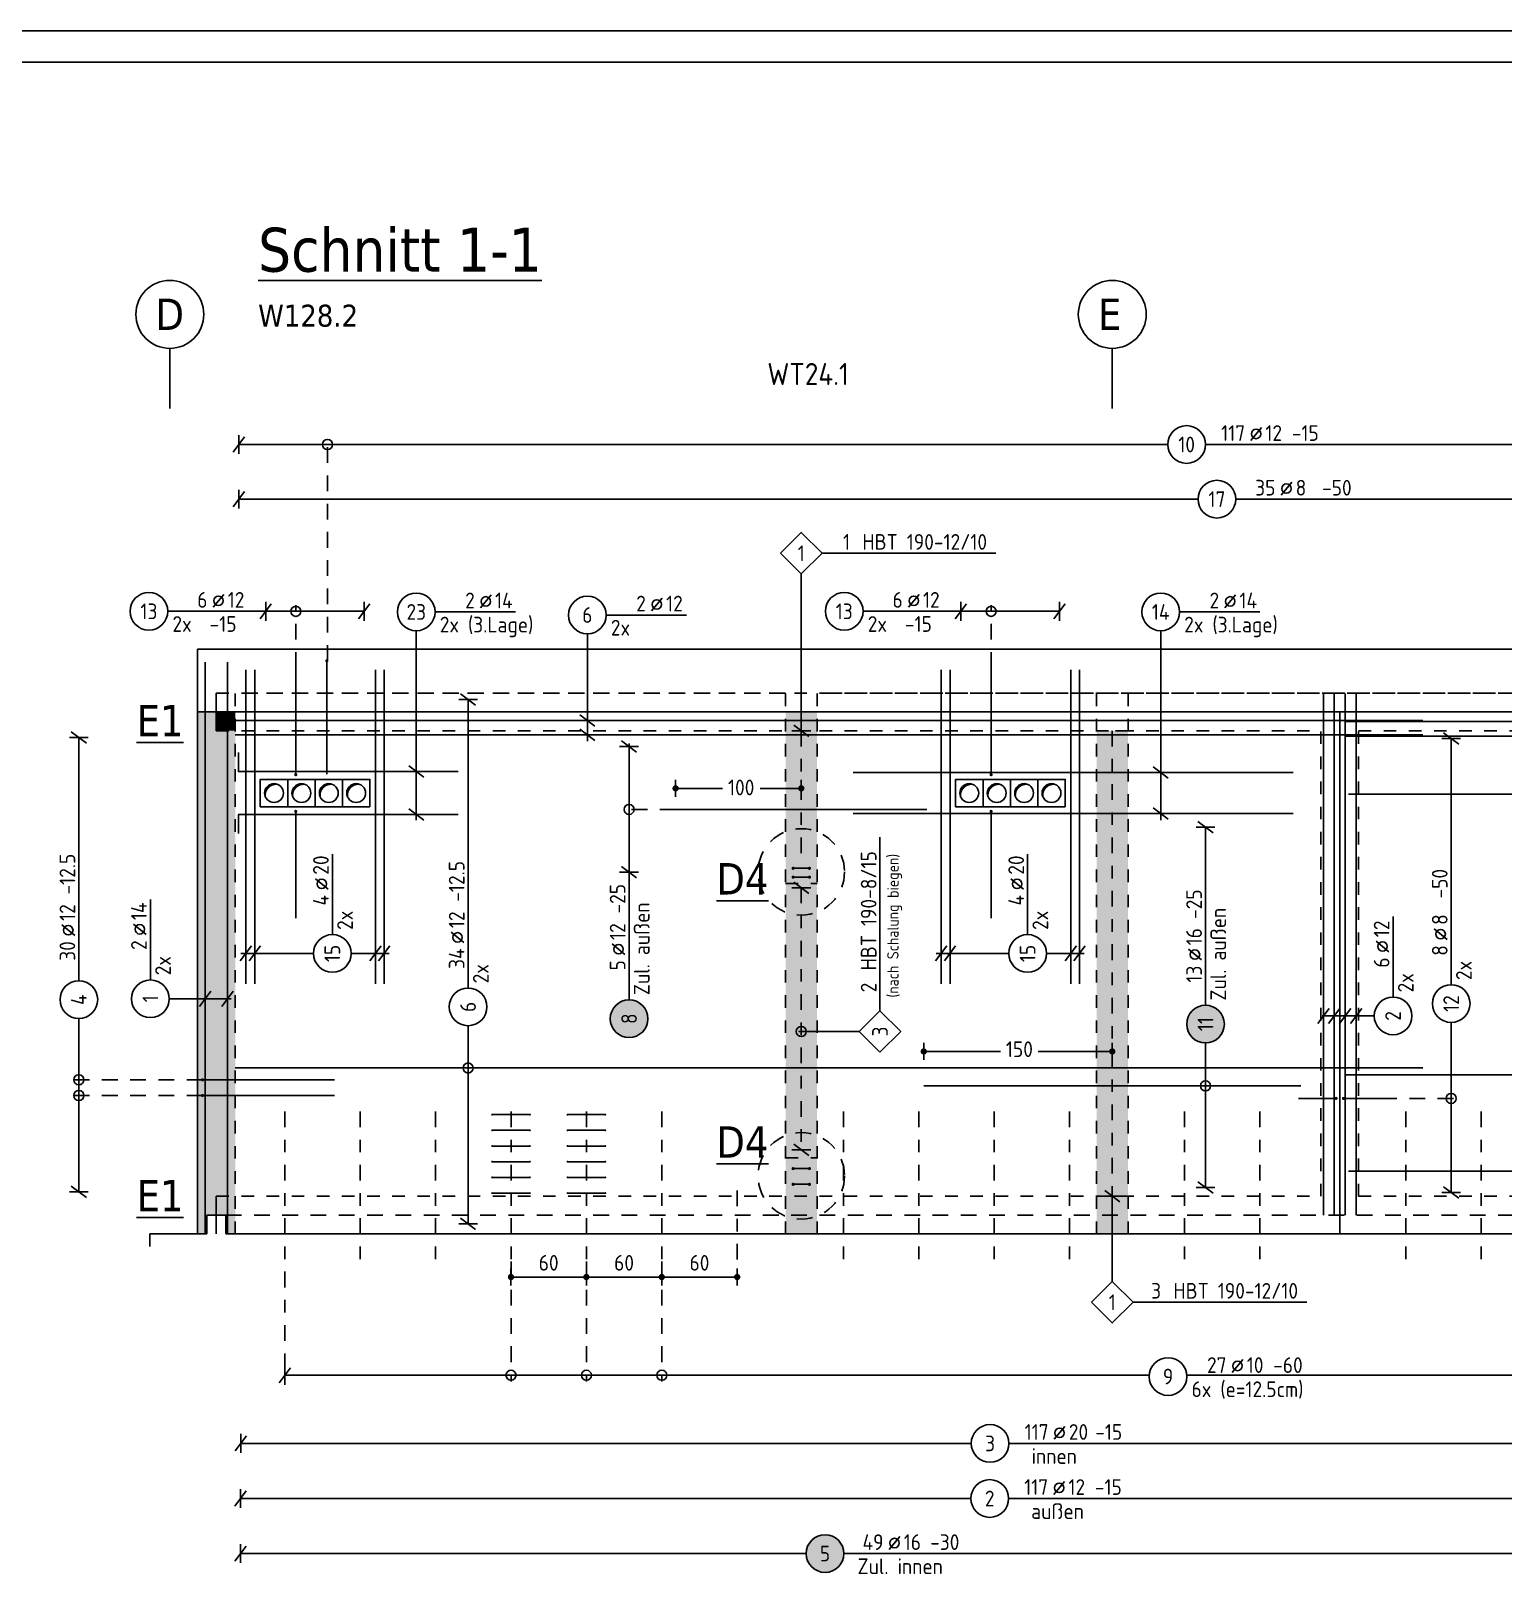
# Model space of a CAD drawing. Extents: x 112 to 428, y 0 to 92.
# Drawn here: x 123.06 to 134.78, y 17.42 to 29.7 of the extents above; entities that cross this region are included whole.
import ezdxf
from ezdxf.enums import TextEntityAlignment as Align

# ---------------------------------------------------------------- set-up
doc = ezdxf.new("R2010")
doc.units = 0
doc.header["$LTSCALE"] = 0.5
for name, pattern in [('AUSGEZOGEN', [1000.01, 1000, 0.01]), ('DASHDOT2', [0.5, 0.25, -0.125, 0, -0.125]), ('DOT', [0.175, 0.05, -0.125]), ('HIDDEN', [0.375, 0.25, -0.125]), ('HIDDEN4', [0.12, 0.02, -0.1]), ('PUNKT', [0.175, 0.05, -0.125]), ('STRICHPUNKT2', [0.55, 0.25, -0.125, 0.05, -0.125]), ('VERDECKT', [0.375, 0.25, -0.125])]:
    doc.linetypes.add(name, pattern=pattern)
for name, color, linetype in [('ACHSEN', 150, 'Continuous'), ('AFB', 7, 'Continuous'), ('AFU', 7, 'Continuous'), ('BETON', 7, 'Continuous'), ('DETAIL', 7, 'Continuous'), ('DRUEBER', 7, 'Continuous'), ('Fugenband', 7, 'Continuous'), ('grau_hell', 7, 'Continuous'), ('grau_mittel', 7, 'Continuous'), ('HBT', 7, 'Continuous'), ('MASSE', 7, 'Continuous'), ('RAHMEN', 7, 'Continuous'), ('RND', 7, 'Continuous'), ('SCHATTEN', 15, 'Continuous'), ('SFP_Achsen', 7, 'Continuous'), ('TEXT', 7, 'Continuous')]:
    doc.layers.add(name, color=color, linetype=linetype)
doc.layers.add('NOPLOT', color=7, linetype='Continuous', plot=False)
doc.styles.add('helv', font='tahoma.ttf')
doc.styles.add('txt', font='isocp.shx')
doc.linetypes.add('AFU_50L', pattern='A,0.75,["/",Standard,S=0.2,R=0,X=-0.01,Y=-0.1],0.07,["/",Standard,S=0.2,R=0,X=-0.01,Y=-0.1],0.75', length=1.57)
doc.linetypes.add('AFU_50M', pattern='A,0.45,["/",Standard,S=0.2,R=0,X=-0.01,Y=-0.1],0.07,["/",Standard,S=0.2,R=0,X=-0.01,Y=-0.1],0.45', length=0.97)
doc.dimstyles.new('DOT_I', dxfattribs={"dimscale": 0.5, "dimtxt": 0.25, "dimasz": 0.25, "dimexe": 0.1, "dimexo": 0.3, "dimgap": 0.1, "dimtad": 1, "dimdec": 3, "dimzin": 3, "dimtxsty": 'txt', "dimblk": 'DOT', "dimblk1": 'DOT', "dimblk2": 'DOT', "dimsah": 1, "dimcen": 0.1, "dimse1": 1, "dimse2": 1, "dimazin": 0, "dimtfac": 1, "dimtdec": 4, "dimtix": 1, "dimtmove": 2, "dimatfit": 3, "dimfxl": 0, "dimtvp": 1, "dimtolj": 1, "dimtzin": 0, "dimarcsym": 0})

# ---------------------------------------------------------------- blocks, each defined once
blk = doc.blocks.new('lei_gre')
at = {"layer": 'RND', "color": 7, "linetype": 'Continuous'}
for p, q in [((-0.09, -0.12), (0.09, 0.12)), ((0, 0.15), (0, -0.15))]:
    blk.add_line(p, q, dxfattribs=at)
blk = doc.blocks.new('RND_LEI')
at = {"layer": 'RND', "color": 7, "linetype": 'Continuous'}
blk.add_line((1.022, 0.066), (1.19, 0.27), dxfattribs=at)
for centre, radius in [((0, 0), 0.3), ((1.106, 0.168), 0.075)]:
    blk.add_circle(centre, radius, dxfattribs=at)
at = {"layer": 'RND', "color": 7, "linetype": 'Continuous', "style": 'txt'}
blk.add_attdef('ANZ', text='', height=0.25, dxfattribs=at).set_placement((0.931, 0.057), align=Align.RIGHT)
for tag, p in [('DUM', (1.253, 0.057)), ('ABSTD', (1.674, 0.057)), ('POSTXT', (0.374, -0.327))]:
    blk.add_attdef(tag, p, '', height=0.25, dxfattribs=at)
blk.add_attdef('POSL', text='', height=0.25, dxfattribs=at).set_placement((0, 0), align=Align.MIDDLE)
blk = doc.blocks.new('HBT_LEI')
at = {"layer": 'HBT', "color": 7, "linetype": 'Continuous'}
blk.add_lwpolyline([(-0.33, 0), (0, 0.33), (0.33, 0), (0, -0.33)], close=True, dxfattribs=at)
at = {"layer": 'HBT', "color": 7, "linetype": 'Continuous', "style": 'txt'}
blk.add_attdef('STKH', text='', height=0.25, dxfattribs=at).set_placement((0.776, 0.055), align=Align.RIGHT)
at = {"layer": 'HBT', "style": 'txt'}
for tag, p in [('ARTH', (0.973, 0.055)), ('TEXTH', (0.415, -0.309))]:
    blk.add_attdef(tag, p, '', height=0.25, dxfattribs=at)
at = {"layer": 'HBT', "color": 7, "linetype": 'Continuous', "style": 'txt'}
blk.add_attdef('POSH', text='', height=0.25, dxfattribs=at).set_placement((0, -0.126), align=Align.CENTER)
blk = doc.blocks.new('DOT')
at = {"layer": 'MASSE', "color": 7, "linetype": 'Continuous'}
for p, q in [((0, 0), (-1, 0)), ((0, 0.54), (0, -0.54))]:
    blk.add_line(p, q, dxfattribs=at)
at = {"layer": 'MASSE', "color": 7, "linetype": 'Continuous', "const_width": 0.2}
blk.add_lwpolyline([(-0.1, 0, 1), (0.1, 0, 1)], format="xyb", close=True, dxfattribs=at)
blk = doc.blocks.new('*D32')
at = {"layer": 'DEFPOINTS', "color": 0, "linetype": 'AUSGEZOGEN', "transparency": 16777216}
for p in [(127.482, 19.783), (127.482, 19.783), (128.082, 19.783)]:
    blk.add_point(p, dxfattribs=at)
at = {"layer": 'MASSE', "color": 0, "linetype": 'AUSGEZOGEN', "lineweight": -2, "transparency": 16777216}
blk.add_line((127.957, 19.783), (127.607, 19.783), dxfattribs=at)
at = {"layer": 'MASSE', "color": 0, "linetype": 'AUSGEZOGEN', "lineweight": -2, "transparency": 16777216, "xscale": 0.125, "yscale": 0.125, "zscale": 0.125, "rotation": 180}
blk.add_blockref('DOT', (127.482, 19.783), dxfattribs=at)
at = {"layer": 'MASSE', "color": 0, "linetype": 'AUSGEZOGEN', "lineweight": -2, "transparency": 16777216, "xscale": 0.125, "yscale": 0.125, "zscale": 0.125}
blk.add_blockref('DOT', (128.082, 19.783), dxfattribs=at)
at = {"layer": 'MASSE', "color": 0, "linetype": 'AUSGEZOGEN', "transparency": 16777216, "insert": (127.782, 19.896), "char_height": 0.125, "attachment_point": 5, "style": 'txt'}
blk.add_mtext('\\A1;60', dxfattribs=at)
blk = doc.blocks.new('*D33')
at = {"layer": 'DEFPOINTS', "color": 0, "linetype": 'AUSGEZOGEN', "transparency": 16777216}
for p in [(128.082, 19.783), (128.682, 19.783), (128.682, 19.783)]:
    blk.add_point(p, dxfattribs=at)
at = {"layer": 'MASSE', "color": 0, "linetype": 'AUSGEZOGEN', "lineweight": -2, "transparency": 16777216}
blk.add_line((128.207, 19.783), (128.557, 19.783), dxfattribs=at)
at = {"layer": 'MASSE', "color": 0, "linetype": 'AUSGEZOGEN', "lineweight": -2, "transparency": 16777216, "xscale": 0.125, "yscale": 0.125, "zscale": 0.125, "rotation": 180}
blk.add_blockref('DOT', (128.082, 19.783), dxfattribs=at)
at = {"layer": 'MASSE', "color": 0, "linetype": 'AUSGEZOGEN', "lineweight": -2, "transparency": 16777216, "xscale": 0.125, "yscale": 0.125, "zscale": 0.125}
blk.add_blockref('DOT', (128.682, 19.783), dxfattribs=at)
at = {"layer": 'MASSE', "color": 0, "linetype": 'AUSGEZOGEN', "transparency": 16777216, "insert": (128.382, 19.896), "char_height": 0.125, "attachment_point": 5, "style": 'txt'}
blk.add_mtext('\\A1;60', dxfattribs=at)
blk = doc.blocks.new('*D35')
at = {"layer": 'DEFPOINTS', "color": 0, "linetype": 'AUSGEZOGEN', "transparency": 16777216}
for p in [(126.882, 19.783), (127.482, 19.783), (127.482, 19.783)]:
    blk.add_point(p, dxfattribs=at)
at = {"layer": 'MASSE', "color": 0, "linetype": 'AUSGEZOGEN', "lineweight": -2, "transparency": 16777216}
blk.add_line((127.007, 19.783), (127.357, 19.783), dxfattribs=at)
at = {"layer": 'MASSE', "color": 0, "linetype": 'AUSGEZOGEN', "lineweight": -2, "transparency": 16777216, "xscale": 0.125, "yscale": 0.125, "zscale": 0.125, "rotation": 180}
blk.add_blockref('DOT', (126.882, 19.783), dxfattribs=at)
at = {"layer": 'MASSE', "color": 0, "linetype": 'AUSGEZOGEN', "lineweight": -2, "transparency": 16777216, "xscale": 0.125, "yscale": 0.125, "zscale": 0.125}
blk.add_blockref('DOT', (127.482, 19.783), dxfattribs=at)
at = {"layer": 'MASSE', "color": 0, "linetype": 'AUSGEZOGEN', "transparency": 16777216, "insert": (127.182, 19.896), "char_height": 0.125, "attachment_point": 5, "style": 'txt'}
blk.add_mtext('\\A1;60', dxfattribs=at)
blk = doc.blocks.new('*D37')
at = {"layer": 'DEFPOINTS', "color": 0, "linetype": 'AUSGEZOGEN', "transparency": 16777216}
for p in [(128.192, 23.672), (128.192, 23.672), (129.192, 23.672)]:
    blk.add_point(p, dxfattribs=at)
at = {"layer": 'MASSE', "color": 0, "linetype": 'AUSGEZOGEN', "lineweight": -2, "transparency": 16777216}
for p, q in [((128.317, 23.672), (128.564, 23.672)), ((129.067, 23.672), (128.864, 23.672))]:
    blk.add_line(p, q, dxfattribs=at)
at = {"layer": 'MASSE', "color": 0, "linetype": 'AUSGEZOGEN', "lineweight": -2, "transparency": 16777216, "xscale": 0.125, "yscale": 0.125, "zscale": 0.125, "rotation": 180}
blk.add_blockref('DOT', (128.192, 23.672), dxfattribs=at)
at = {"layer": 'MASSE', "color": 0, "linetype": 'AUSGEZOGEN', "lineweight": -2, "transparency": 16777216, "xscale": 0.125, "yscale": 0.125, "zscale": 0.125}
blk.add_blockref('DOT', (129.192, 23.672), dxfattribs=at)
at = {"layer": 'MASSE', "color": 0, "linetype": 'AUSGEZOGEN', "transparency": 16777216, "insert": (128.714, 23.679), "char_height": 0.125, "attachment_point": 5, "style": 'txt'}
blk.add_mtext('\\A1;100', dxfattribs=at)
blk = doc.blocks.new('*D38')
at = {"layer": 'DEFPOINTS', "color": 0, "linetype": 'AUSGEZOGEN', "transparency": 16777216}
for p in [(130.167, 21.578), (130.167, 21.578), (131.667, 21.578)]:
    blk.add_point(p, dxfattribs=at)
at = {"layer": 'MASSE', "color": 0, "linetype": 'AUSGEZOGEN', "lineweight": -2, "transparency": 16777216}
for p, q in [((130.292, 21.578), (130.778, 21.578)), ((131.542, 21.578), (131.078, 21.578))]:
    blk.add_line(p, q, dxfattribs=at)
at = {"layer": 'MASSE', "color": 0, "linetype": 'AUSGEZOGEN', "lineweight": -2, "transparency": 16777216, "xscale": 0.125, "yscale": 0.125, "zscale": 0.125, "rotation": 180}
blk.add_blockref('DOT', (130.167, 21.578), dxfattribs=at)
at = {"layer": 'MASSE', "color": 0, "linetype": 'AUSGEZOGEN', "lineweight": -2, "transparency": 16777216, "xscale": 0.125, "yscale": 0.125, "zscale": 0.125}
blk.add_blockref('DOT', (131.667, 21.578), dxfattribs=at)
at = {"layer": 'MASSE', "color": 0, "linetype": 'AUSGEZOGEN', "transparency": 16777216, "insert": (130.928, 21.596), "char_height": 0.125, "attachment_point": 5, "style": 'txt'}
blk.add_mtext('\\A1;150', dxfattribs=at)
blk = doc.blocks.new('A1-35-0')
at = {"layer": 'RAHMEN'}
blk.add_line((118.9, 59.4), (0, 59.4), dxfattribs=at)
at = {"layer": 'RAHMEN', "color": 5}
blk.add_line((118.4, 58.9), (2, 58.9), dxfattribs=at)

msp = doc.modelspace()

# ---------------------------------------------------------------- hatches: boundary and pattern name
at = {"layer": 'grau_hell'}
for points in [[(127.9718, 21.8389, 1), (127.6718, 21.8389, 1)], [(132.5591, 21.7958, 1), (132.2591, 21.7958, 1)], [(129.231, 17.5823, 1), (129.531, 17.5823, 1)]]:
    msp.add_hatch(color=9, dxfattribs=at).paths.add_polyline_path(points)
at = {"layer": 'grau_mittel'}
h = msp.add_hatch(color=61, dxfattribs=at)
h.paths.add_polyline_path([(124.3873, 20.1256), (124.4623, 20.1256), (124.4623, 20.2756), (124.5373, 20.2756), (124.5373, 20.4256), (124.6873, 20.4256), (124.6873, 24.1306), (124.5373, 24.1306), (124.5373, 24.2806), (124.3873, 24.2806)])
h.paths.add_polyline_path([(124.6873, 20.4256), (124.5373, 20.4256), (124.5373, 20.2756), (124.6123, 20.2756), (124.6123, 20.1256), (124.6873, 20.1256)], flags=17)
msp.add_hatch(color=61, dxfattribs=at).paths.add_polyline_path([(124.5373, 24.2806), (124.5373, 24.1306), (124.6873, 24.1306), (124.6873, 24.2806)])

# ---------------------------------------------------------------- linework, layer by layer
at = {"layer": 'ACHSEN', "color": 140, "linetype": 'AUSGEZOGEN'}
for p, q in [((124.1673, 27.1734), (124.1673, 26.6949)), ((131.6673, 27.1734), (131.6673, 26.6949))]:
    msp.add_line(p, q, dxfattribs=at)
at = {"layer": 'AFB', "color": 1, "linetype": 'AUSGEZOGEN'}
msp.add_line((124.5373, 24.4306), (124.5373, 24.1306), dxfattribs=at)
at = {"layer": 'AFU', "color": 8, "linetype": 'AFU_50M'}
msp.add_line((124.3873, 24.2806), (124.6873, 24.2806), dxfattribs=at)
at = {"layer": 'AFU', "color": 8, "linetype": 'AFU_50L'}
for p, q in [((124.6873, 24.2806), (142.2673, 24.2806)), ((133.4773, 20.1256), (133.4773, 24.2806)), ((124.6873, 20.1256), (142.2673, 20.1256))]:
    msp.add_line(p, q, dxfattribs=at)
at = {"layer": 'AFU', "color": 1, "linetype": 'AUSGEZOGEN'}
msp.add_line((124.5373, 20.4256), (124.5373, 20.1256), dxfattribs=at)
at = {"layer": 'AFU', "color": 8, "linetype": 'AUSGEZOGEN'}
for p, q in [((124.6123, 20.2756), (124.4623, 20.2756)), ((124.4623, 20.2756), (124.4623, 20.1256)), ((124.6123, 20.1256), (124.6123, 20.2756)), ((124.3873, 20.1256), (124.4623, 20.1256)), ((124.6873, 20.1256), (124.6123, 20.1256))]:
    msp.add_line(p, q, dxfattribs=at)
at = {"layer": 'AFU', "color": 171, "linetype": 'HIDDEN', "extrusion": (0, 0, -1)}
msp.add_line((124.6123, 20.2756), (142.3423, 20.2756), dxfattribs=at)
at = {"layer": 'BETON', "color": 6, "linetype": 'AUSGEZOGEN'}
for p, q in [((124.3873, 20.1256), (124.3873, 24.7806)), ((142.5673, 24.7806), (124.3873, 24.7806)), ((124.3873, 20.1256), (124.0073, 20.1256)), ((124.0073, 20.1256), (124.0073, 20.0256))]:
    msp.add_line(p, q, dxfattribs=at)
at = {"layer": 'BETON', "color": 1, "linetype": 'AUSGEZOGEN'}
for points in [[(125.1053, 23.5256), (125.1053, 23.7436), (124.8873, 23.7436), (124.8873, 23.5256)], [(125.3233, 23.5256), (125.3233, 23.7436), (125.1053, 23.7436), (125.1053, 23.5256)], [(125.5413, 23.5256), (125.5413, 23.7436), (125.3233, 23.7436), (125.3233, 23.5256)], [(125.7593, 23.5256), (125.7593, 23.7436), (125.5413, 23.7436), (125.5413, 23.5256)], [(130.6383, 23.5256), (130.6383, 23.7436), (130.4203, 23.7436), (130.4203, 23.5256)], [(130.8563, 23.5256), (130.8563, 23.7436), (130.6383, 23.7436), (130.6383, 23.5256)], [(131.0743, 23.5256), (131.0743, 23.7436), (130.8563, 23.7436), (130.8563, 23.5256)], [(131.2923, 23.5256), (131.2923, 23.7436), (131.0743, 23.7436), (131.0743, 23.5256)]]:
    msp.add_lwpolyline(points, close=True, dxfattribs=at)
for centre in [(124.9963, 23.6346), (125.2143, 23.6346), (125.4323, 23.6346), (125.6503, 23.6346), (130.5293, 23.6346), (130.7473, 23.6346), (130.9653, 23.6346), (131.1833, 23.6346)]:
    msp.add_circle(centre, 0.075, dxfattribs=at)
at = {"layer": 'DETAIL', "color": 102, "linetype": 'VERDECKT'}
for centre in [(129.1924, 23.0067), (129.1924, 20.588)]:
    msp.add_circle(centre, 0.3441, dxfattribs=at)
at = {"layer": 'DRUEBER', "color": 7, "linetype": 'PUNKT'}
for p, q in [((124.6873, 20.1256), (124.6873, 24.4306)), ((129.0673, 24.4306), (124.6873, 24.4306)), ((129.0673, 20.1256), (129.0673, 24.4306)), ((129.3173, 20.1256), (129.3173, 24.4306)), ((140.3173, 24.4306), (129.3173, 24.4306)), ((131.5423, 20.1256), (131.5423, 24.4306)), ((131.7923, 20.1256), (131.7923, 24.4306)), ((129.0673, 22.9156), (129.3173, 22.9156)), ((129.0673, 20.7306), (129.3173, 20.7306))]:
    msp.add_line(p, q, dxfattribs=at)
at = {"layer": 'DRUEBER', "color": 7, "linetype": 'DOT'}
msp.add_line((131.7923, 24.1306), (131.5423, 24.1306), dxfattribs=at)
at = {"layer": 'Fugenband', "color": 102, "linetype": 'HIDDEN4'}
for p, q in [((124.5373, 24.4306), (142.4173, 24.4306)), ((124.5373, 24.1306), (133.3273, 24.1306)), ((133.3273, 20.4256), (133.3273, 24.1306)), ((133.6273, 20.4256), (133.6273, 24.1306)), ((133.6273, 24.1306), (142.4173, 24.1306)), ((124.5373, 20.4256), (133.3273, 20.4256)), ((133.6273, 20.4256), (142.4173, 20.4256))]:
    msp.add_line(p, q, dxfattribs=at)
at = {"layer": 'grau_hell', "color": 9}
msp.add_solid([(129.0673, 22.9156), (129.3173, 22.9156), (129.0673, 20.7306), (129.3173, 20.7306)], dxfattribs=at)
at = {"layer": 'grau_mittel', "color": 61}
for points in [[(129.0673, 24.2806), (129.3173, 24.2806), (129.0673, 22.9156), (129.3173, 22.9156)], [(131.5423, 24.1306), (131.7923, 24.1306), (131.5423, 20.1256), (131.7923, 20.1256)], [(129.0673, 20.7306), (129.3173, 20.7306), (129.0673, 20.1256), (129.3173, 20.1256)]]:
    msp.add_solid(points, dxfattribs=at)
at = {"layer": 'HBT', "color": 7, "linetype": 'AUSGEZOGEN'}
for p, q in [((129.3573, 25.543), (130.7391, 25.543)), ((129.8183, 21.902), (129.8183, 23.2838)), ((131.8323, 19.5832), (133.2141, 19.5832))]:
    msp.add_line(p, q, dxfattribs=at)
at = {"layer": 'HBT', "color": 102, "linetype": 'AUSGEZOGEN'}
for p, q in [((129.1923, 24.1306), (129.1923, 25.378)), ((129.6533, 21.737), (129.1696, 21.737)), ((131.6673, 20.4256), (131.6673, 19.7482))]:
    msp.add_line(p, q, dxfattribs=at)
at = {"layer": 'HBT', "color": 6, "linetype": 'STRICHPUNKT2'}
for p, q in [((129.1923, 24.1306), (129.1923, 23.1179)), ((131.6673, 24.1306), (131.6673, 20.4256)), ((129.1923, 22.8837), (129.1923, 20.7964))]:
    msp.add_line(p, q, dxfattribs=at)
at = {"layer": 'RND', "color": 7, "linetype": 'AUSGEZOGEN'}
for p, q in [((124.7163, 26.4082), (132.1088, 26.4082)), ((132.4088, 26.4082), (142.18, 26.4082)), ((124.7169, 25.9733), (132.3497, 25.9733)), ((132.6497, 25.9733), (142.1842, 25.9733)), ((124.1511, 25.0807), (124.93, 25.0807)), ((124.93, 25.0807), (125.7143, 25.0807)), ((126.2784, 25.076), (126.9184, 25.076)), ((129.6841, 25.0807), (130.463, 25.0807)), ((130.463, 25.0807), (131.2473, 25.0807)), ((132.2024, 25.076), (132.8424, 25.076)), ((127.6397, 25.0514), (128.2797, 25.0514)), ((126.5408, 22.083), (126.5408, 24.3784)), ((123.4434, 22.1403), (123.4434, 24.0775)), ((127.8218, 21.9889), (127.8218, 24.0289)), ((134.364, 22.1089), (134.364, 24.0685)), ((132.4091, 21.9458), (132.4091, 23.3635)), ((125.4605, 22.5081), (125.4605, 23.1481)), ((130.9935, 22.5081), (130.9935, 23.1481)), ((124.0124, 22.147), (124.0124, 22.787)), ((133.9014, 22.0109), (133.9014, 22.6509)), ((123.4434, 20.4609), (123.4434, 21.8403)), ((126.5408, 20.2075), (126.5408, 21.783)), ((134.364, 20.4549), (134.364, 21.8089)), ((132.4091, 20.4953), (132.4091, 21.6458)), ((125.0823, 19.0012), (131.9607, 19.0012)), ((132.2607, 19.0012), (142.0423, 19.0012)), ((124.7313, 18.4589), (130.5448, 18.4589)), ((130.8448, 18.4589), (142.2038, 18.4589)), ((124.7303, 18.0206), (130.5416, 18.0206)), ((130.8416, 18.0206), (142.2038, 18.0206)), ((124.7303, 17.5823), (129.231, 17.5823)), ((129.531, 17.5823), (139.0772, 17.5823))]:
    msp.add_line(p, q, dxfattribs=at)
at = {"layer": 'RND', "color": 102, "linetype": 'VERDECKT'}
for p, q in [((125.4224, 24.687), (125.4224, 26.4582)), ((125.1698, 24.6305), (125.1698, 25.1307)), ((130.7028, 24.6305), (130.7028, 25.1307)), ((128.1923, 23.5044), (127.7718, 23.5044)), ((124.4273, 21.3528), (123.3934, 21.3528)), ((124.4273, 21.2278), (123.3934, 21.2278)), ((133.8063, 21.2045), (134.414, 21.2045)), ((126.8823, 19.9065), (126.8823, 18.9512)), ((127.4823, 19.9065), (127.4823, 18.9512)), ((128.0823, 19.9065), (128.0823, 18.9512))]:
    msp.add_line(p, q, dxfattribs=at)
at = {"layer": 'RND', "color": 102, "linetype": 'AUSGEZOGEN'}
for p, q in [((126.1284, 24.926), (126.1284, 23.4178)), ((127.4897, 24.9014), (127.4897, 24.0477)), ((132.0524, 24.926), (132.0524, 23.4178)), ((125.3105, 22.3581), (124.7336, 22.3581)), ((125.6105, 22.3581), (125.9116, 22.3581)), ((130.8435, 22.3581), (130.2666, 22.3581)), ((131.1435, 22.3581), (131.4446, 22.3581)), ((124.1624, 21.997), (124.6558, 21.997)), ((133.3374, 21.8609), (133.7514, 21.8609))]:
    msp.add_line(p, q, dxfattribs=at)
at = {"layer": 'RND', "color": 171, "linetype": 'DASHDOT2'}
for p, q in [((125.0823, 21.1007), (125.0823, 19.0012)), ((125.6823, 21.1007), (125.6823, 19.9065)), ((126.2823, 21.1007), (126.2823, 19.9065)), ((126.8823, 21.1007), (126.8823, 19.9065)), ((127.4823, 21.1007), (127.4823, 19.9065)), ((128.0823, 21.1007), (128.0823, 19.9065)), ((129.5273, 21.1007), (129.5273, 19.9065)), ((130.1273, 21.1007), (130.1273, 19.9065)), ((130.7273, 21.1007), (130.7273, 19.9065)), ((131.3273, 21.1007), (131.3273, 19.9065)), ((132.2423, 21.1007), (132.2423, 19.9065)), ((132.8423, 21.1007), (132.8423, 19.9065)), ((134.0023, 21.1007), (134.0023, 19.9065)), ((134.6023, 21.1007), (134.6023, 19.9065)), ((128.6823, 20.4715), (128.6823, 19.9065))]:
    msp.add_line(p, q, dxfattribs=at)
at = {"layer": 'RND', "color": 7, "linetype": 'AUSGEZOGEN'}
for points, const_width in [([(125.4099, 24.687, 1), (125.4224, 24.687, 1)], 0.0125), ([(125.1635, 23.7805, 1), (125.176, 23.7805, 1)], 0.0125), ([(130.6965, 23.7805, 1), (130.709, 23.7805, 1)], 0.0125), ([(125.1635, 23.4887, -1), (125.176, 23.4887, -1)], 0.0125), ([(130.6965, 23.4887, -1), (130.709, 23.4887, -1)], 0.0125), ([(129.1211, 23.0356, 1), (129.1336, 23.0356, 1)], 0.0125), ([(129.1211, 22.9656, 1), (129.1336, 22.9656, 1)], 0.0125), ([(129.2511, 23.0356, 1), (129.2636, 23.0356, 1)], 0.0125), ([(129.2511, 22.9656, 1), (129.2636, 22.9656, 1)], 0.0125), ([(124.4211, 21.3528, 1), (124.4336, 21.3528, 1)], 0.0125), ([(124.4211, 21.2278, 1), (124.4336, 21.2278, 1)], 0.0125), ([(133.4546, 21.2045, -1), (133.4421, 21.2045, -1)], 0.0125), ([(133.5, 21.2045, 1), (133.5125, 21.2045, 1)], 0.0125), ([(126.7283, 21.0756, 1), (126.7363, 21.0756, 1)], 0.008), ([(127.0283, 21.0756, 1), (127.0363, 21.0756, 1)], 0.008), ([(127.3283, 21.0756, 1), (127.3363, 21.0756, 1)], 0.008), ([(127.6283, 21.0756, 1), (127.6363, 21.0756, 1)], 0.008), ([(126.7283, 20.9506, 1), (126.7363, 20.9506, 1)], 0.008), ([(127.0283, 20.9506, 1), (127.0363, 20.9506, 1)], 0.008), ([(127.3283, 20.9506, 1), (127.3363, 20.9506, 1)], 0.008), ([(127.6283, 20.9506, 1), (127.6363, 20.9506, 1)], 0.008), ([(126.7283, 20.8256, 1), (126.7363, 20.8256, 1)], 0.008), ([(127.0283, 20.8256, 1), (127.0363, 20.8256, 1)], 0.008), ([(127.3283, 20.8256, 1), (127.3363, 20.8256, 1)], 0.008), ([(127.6283, 20.8256, 1), (127.6363, 20.8256, 1)], 0.008), ([(126.7283, 20.7006, 1), (126.7363, 20.7006, 1)], 0.008), ([(127.0283, 20.7006, 1), (127.0363, 20.7006, 1)], 0.008), ([(127.3283, 20.7006, 1), (127.3363, 20.7006, 1)], 0.008), ([(127.6283, 20.7006, 1), (127.6363, 20.7006, 1)], 0.008), ([(129.1211, 20.6457, 1), (129.1336, 20.6457, 1)], 0.0125), ([(129.2511, 20.6457, 1), (129.2636, 20.6457, 1)], 0.0125), ([(126.7283, 20.5756, 1), (126.7363, 20.5756, 1)], 0.008), ([(127.0283, 20.5756, 1), (127.0363, 20.5756, 1)], 0.008), ([(127.3283, 20.5756, 1), (127.3363, 20.5756, 1)], 0.008), ([(127.6283, 20.5756, 1), (127.6363, 20.5756, 1)], 0.008), ([(129.1211, 20.5207, 1), (129.1336, 20.5207, 1)], 0.0125), ([(129.2511, 20.5207, 1), (129.2636, 20.5207, 1)], 0.0125), ([(126.7283, 20.4506, 1), (126.7363, 20.4506, 1)], 0.008), ([(127.0283, 20.4506, 1), (127.0363, 20.4506, 1)], 0.008), ([(127.3283, 20.4506, 1), (127.3363, 20.4506, 1)], 0.008), ([(127.6283, 20.4506, 1), (127.6363, 20.4506, 1)], 0.008)]:
    msp.add_lwpolyline(points, format="xyb", close=True, dxfattribs=dict(at, const_width=const_width))
at = {"layer": 'RND', "color": 1, "linetype": 'AUSGEZOGEN'}
for points in [[(125.4161, 24.687), (125.4161, 23.7859)], [(124.4478, 20.1256), (124.4478, 24.6756)], [(124.6268, 20.1256), (124.6268, 24.6756)], [(124.7727, 24.6161), (124.7727, 22.1161)], [(124.8427, 24.6161), (124.8427, 22.1161)], [(125.1698, 23.7805), (125.1698, 24.6305)], [(125.804, 24.6161), (125.804, 22.1161)], [(125.874, 24.6161), (125.874, 22.1161)], [(130.3057, 24.6161), (130.3057, 22.1161)], [(130.3757, 24.6161), (130.3757, 22.1161)], [(130.7028, 23.7805), (130.7028, 24.6305)], [(131.337, 24.6161), (131.337, 22.1161)], [(131.407, 24.6161), (131.407, 22.1161)], [(133.3478, 24.4256), (133.3478, 20.2756)], [(133.4339, 24.4256), (133.4339, 20.2756)], [(133.5208, 24.4256), (133.5208, 20.2756)], [(133.6068, 24.4256), (133.6068, 20.2756)], [(124.6873, 24.213), (134.1373, 24.213)], [(142.2673, 24.203), (133.5173, 24.203)], [(124.6873, 24.0984), (134.1373, 24.0984)], [(142.2673, 24.0884), (133.5173, 24.0884)], [(124.713, 23.956), (124.713, 23.806), (126.463, 23.806)], [(129.6063, 23.7978), (133.1063, 23.7978)], [(133.5472, 23.6256), (139.0472, 23.6256)], [(124.713, 23.3132), (124.713, 23.4632), (126.463, 23.4632)], [(125.1698, 23.4887), (125.1698, 22.6387)], [(128.1923, 23.5044), (130.1923, 23.5044)], [(129.6063, 23.4714), (133.1063, 23.4714)], [(130.7028, 23.4887), (130.7028, 22.6387)], [(129.1273, 23.0356), (129.2573, 23.0356)], [(129.1273, 22.9656), (129.2573, 22.9656)], [(124.6873, 21.4465), (134.1373, 21.4465)], [(142.2673, 21.3917), (133.5173, 21.3917)], [(124.4273, 21.3528), (125.4773, 21.3528)], [(130.1673, 21.304), (133.1673, 21.304)], [(124.4273, 21.2278), (125.4773, 21.2278)], [(133.4484, 21.2045), (133.1484, 21.2045)], [(133.5063, 21.2045), (133.8063, 21.2045)], [(129.1273, 20.6457), (129.2573, 20.6457)], [(129.1273, 20.5207), (129.2573, 20.5207)], [(133.5472, 20.6256), (139.0472, 20.6256)]]:
    msp.add_lwpolyline(points, dxfattribs=at)
at = {"layer": 'RND', "color": 7, "linetype": 'AUSGEZOGEN'}
for points in [[(126.7323, 21.0756), (127.0323, 21.0756)], [(127.3323, 21.0756), (127.6323, 21.0756)], [(126.7323, 20.9506), (127.0323, 20.9506)], [(127.3323, 20.9506), (127.6323, 20.9506)], [(126.7323, 20.8256), (127.0323, 20.8256)], [(127.3323, 20.8256), (127.6323, 20.8256)], [(126.7323, 20.7006), (127.0323, 20.7006)], [(127.3323, 20.7006), (127.6323, 20.7006)], [(126.7323, 20.5756), (127.0323, 20.5756)], [(127.3323, 20.5756), (127.6323, 20.5756)], [(126.7323, 20.4506), (127.0323, 20.4506)], [(127.3323, 20.4506), (127.6323, 20.4506)]]:
    msp.add_lwpolyline(points, dxfattribs=at)
for centre in [(125.4224, 26.4082), (125.1698, 25.0807), (130.7028, 25.0807), (127.8218, 23.5044), (129.1923, 21.737), (123.4434, 21.3528), (126.5408, 21.4465), (123.4434, 21.2278), (132.4091, 21.304), (134.364, 21.2045), (126.8823, 19.0012), (127.4823, 19.0012), (128.0823, 19.0012)]:
    msp.add_circle(centre, 0.04, dxfattribs=at)
at = {"layer": 'SCHATTEN', "color": 1, "linetype": 'AUSGEZOGEN'}
for points in [[(125.0494, 23.6876, 0, 0, 0), (125.0494, 23.6876, 0, 0.00245, 0), (125.0412, 23.6931, 0.00245, 0.00485, 0), (125.0326, 23.6974, 0.00485, 0.00718, 0), (125.0237, 23.7006, 0.00718, 0.00938, 0), (125.0145, 23.7025, 0.00938, 0.0114, 0), (125.0054, 23.7033, 0.0114, 0.0133, 0), (124.9963, 23.703, 0.0133, 0.0149, 0), (124.9875, 23.7016, 0.0149, 0.0162, 0), (124.979, 23.6992, 0.0162, 0.0173, 0), (124.9709, 23.6959, 0.0173, 0.0181, 0), (124.9634, 23.6917, 0.0181, 0.0186, 0), (124.9563, 23.6867, 0.0186, 0.0187, 0), (124.9499, 23.681, 0.0187, 0.0186, 0), (124.9442, 23.6746, 0.0186, 0.0181, 0), (124.9392, 23.6676, 0.0181, 0.0173, 0), (124.935, 23.66, 0.0173, 0.0162, 0), (124.9317, 23.6519, 0.0162, 0.0149, 0), (124.9293, 23.6434, 0.0149, 0.0133, 0), (124.928, 23.6346, 0.0133, 0.0114, 0), (124.9276, 23.6255, 0.0114, 0.00938, 0), (124.9284, 23.6164, 0.00938, 0.00718, 0), (124.9303, 23.6073, 0.00718, 0.00485, 0), (124.9335, 23.5983, 0.00485, 0.00245, 0), (124.9378, 23.5897, 0.00245, 0, 0)], [(125.2674, 23.6876, 0, 0, 0), (125.2674, 23.6876, 0, 0.00245, 0), (125.2592, 23.6931, 0.00245, 0.00485, 0), (125.2506, 23.6974, 0.00485, 0.00718, 0), (125.2417, 23.7006, 0.00718, 0.00938, 0), (125.2325, 23.7025, 0.00938, 0.0114, 0), (125.2234, 23.7033, 0.0114, 0.0133, 0), (125.2143, 23.703, 0.0133, 0.0149, 0), (125.2055, 23.7016, 0.0149, 0.0162, 0), (125.197, 23.6992, 0.0162, 0.0173, 0), (125.1889, 23.6959, 0.0173, 0.0181, 0), (125.1814, 23.6917, 0.0181, 0.0186, 0), (125.1743, 23.6867, 0.0186, 0.0187, 0), (125.1679, 23.681, 0.0187, 0.0186, 0), (125.1622, 23.6746, 0.0186, 0.0181, 0), (125.1572, 23.6676, 0.0181, 0.0173, 0), (125.153, 23.66, 0.0173, 0.0162, 0), (125.1497, 23.6519, 0.0162, 0.0149, 0), (125.1473, 23.6434, 0.0149, 0.0133, 0), (125.146, 23.6346, 0.0133, 0.0114, 0), (125.1456, 23.6255, 0.0114, 0.00938, 0), (125.1464, 23.6164, 0.00938, 0.00718, 0), (125.1483, 23.6073, 0.00718, 0.00485, 0), (125.1515, 23.5983, 0.00485, 0.00245, 0), (125.1558, 23.5897, 0.00245, 0, 0)], [(125.4854, 23.6876, 0, 0, 0), (125.4854, 23.6876, 0, 0.00245, 0), (125.4772, 23.6931, 0.00245, 0.00485, 0), (125.4686, 23.6974, 0.00485, 0.00718, 0), (125.4597, 23.7006, 0.00718, 0.00938, 0), (125.4505, 23.7025, 0.00938, 0.0114, 0), (125.4414, 23.7033, 0.0114, 0.0133, 0), (125.4323, 23.703, 0.0133, 0.0149, 0), (125.4235, 23.7016, 0.0149, 0.0162, 0), (125.415, 23.6992, 0.0162, 0.0173, 0), (125.4069, 23.6959, 0.0173, 0.0181, 0), (125.3994, 23.6917, 0.0181, 0.0186, 0), (125.3923, 23.6867, 0.0186, 0.0187, 0), (125.3859, 23.681, 0.0187, 0.0186, 0), (125.3802, 23.6746, 0.0186, 0.0181, 0), (125.3752, 23.6676, 0.0181, 0.0173, 0), (125.371, 23.66, 0.0173, 0.0162, 0), (125.3677, 23.6519, 0.0162, 0.0149, 0), (125.3653, 23.6434, 0.0149, 0.0133, 0), (125.364, 23.6346, 0.0133, 0.0114, 0), (125.3636, 23.6255, 0.0114, 0.00938, 0), (125.3644, 23.6164, 0.00938, 0.00718, 0), (125.3663, 23.6073, 0.00718, 0.00485, 0), (125.3695, 23.5983, 0.00485, 0.00245, 0), (125.3738, 23.5897, 0.00245, 0, 0)], [(125.7034, 23.6876, 0, 0, 0), (125.7034, 23.6876, 0, 0.00245, 0), (125.6952, 23.6931, 0.00245, 0.00485, 0), (125.6866, 23.6974, 0.00485, 0.00718, 0), (125.6777, 23.7006, 0.00718, 0.00938, 0), (125.6685, 23.7025, 0.00938, 0.0114, 0), (125.6594, 23.7033, 0.0114, 0.0133, 0), (125.6503, 23.703, 0.0133, 0.0149, 0), (125.6415, 23.7016, 0.0149, 0.0162, 0), (125.633, 23.6992, 0.0162, 0.0173, 0), (125.6249, 23.6959, 0.0173, 0.0181, 0), (125.6174, 23.6917, 0.0181, 0.0186, 0), (125.6103, 23.6867, 0.0186, 0.0187, 0), (125.6039, 23.681, 0.0187, 0.0186, 0), (125.5982, 23.6746, 0.0186, 0.0181, 0), (125.5932, 23.6676, 0.0181, 0.0173, 0), (125.589, 23.66, 0.0173, 0.0162, 0), (125.5857, 23.6519, 0.0162, 0.0149, 0), (125.5833, 23.6434, 0.0149, 0.0133, 0), (125.582, 23.6346, 0.0133, 0.0114, 0), (125.5816, 23.6255, 0.0114, 0.00938, 0), (125.5824, 23.6164, 0.00938, 0.00718, 0), (125.5843, 23.6073, 0.00718, 0.00485, 0), (125.5875, 23.5983, 0.00485, 0.00245, 0), (125.5918, 23.5897, 0.00245, 0, 0)], [(130.5824, 23.6876, 0, 0, 0), (130.5824, 23.6876, 0, 0.00245, 0), (130.5742, 23.6931, 0.00245, 0.00485, 0), (130.5656, 23.6974, 0.00485, 0.00718, 0), (130.5567, 23.7006, 0.00718, 0.00938, 0), (130.5475, 23.7025, 0.00938, 0.0114, 0), (130.5384, 23.7033, 0.0114, 0.0133, 0), (130.5293, 23.703, 0.0133, 0.0149, 0), (130.5205, 23.7016, 0.0149, 0.0162, 0), (130.512, 23.6992, 0.0162, 0.0173, 0), (130.5039, 23.6959, 0.0173, 0.0181, 0), (130.4964, 23.6917, 0.0181, 0.0186, 0), (130.4893, 23.6867, 0.0186, 0.0187, 0), (130.4829, 23.681, 0.0187, 0.0186, 0), (130.4772, 23.6746, 0.0186, 0.0181, 0), (130.4722, 23.6676, 0.0181, 0.0173, 0), (130.468, 23.66, 0.0173, 0.0162, 0), (130.4647, 23.6519, 0.0162, 0.0149, 0), (130.4623, 23.6434, 0.0149, 0.0133, 0), (130.461, 23.6346, 0.0133, 0.0114, 0), (130.4606, 23.6255, 0.0114, 0.00938, 0), (130.4614, 23.6164, 0.00938, 0.00718, 0), (130.4633, 23.6073, 0.00718, 0.00485, 0), (130.4665, 23.5983, 0.00485, 0.00245, 0), (130.4708, 23.5897, 0.00245, 0, 0)], [(130.8004, 23.6876, 0, 0, 0), (130.8004, 23.6876, 0, 0.00245, 0), (130.7922, 23.6931, 0.00245, 0.00485, 0), (130.7836, 23.6974, 0.00485, 0.00718, 0), (130.7747, 23.7006, 0.00718, 0.00938, 0), (130.7655, 23.7025, 0.00938, 0.0114, 0), (130.7564, 23.7033, 0.0114, 0.0133, 0), (130.7473, 23.703, 0.0133, 0.0149, 0), (130.7385, 23.7016, 0.0149, 0.0162, 0), (130.73, 23.6992, 0.0162, 0.0173, 0), (130.7219, 23.6959, 0.0173, 0.0181, 0), (130.7144, 23.6917, 0.0181, 0.0186, 0), (130.7073, 23.6867, 0.0186, 0.0187, 0), (130.7009, 23.681, 0.0187, 0.0186, 0), (130.6952, 23.6746, 0.0186, 0.0181, 0), (130.6902, 23.6676, 0.0181, 0.0173, 0), (130.686, 23.66, 0.0173, 0.0162, 0), (130.6827, 23.6519, 0.0162, 0.0149, 0), (130.6803, 23.6434, 0.0149, 0.0133, 0), (130.679, 23.6346, 0.0133, 0.0114, 0), (130.6786, 23.6255, 0.0114, 0.00938, 0), (130.6794, 23.6164, 0.00938, 0.00718, 0), (130.6813, 23.6073, 0.00718, 0.00485, 0), (130.6845, 23.5983, 0.00485, 0.00245, 0), (130.6888, 23.5897, 0.00245, 0, 0)], [(131.0184, 23.6876, 0, 0, 0), (131.0184, 23.6876, 0, 0.00245, 0), (131.0102, 23.6931, 0.00245, 0.00485, 0), (131.0016, 23.6974, 0.00485, 0.00718, 0), (130.9927, 23.7006, 0.00718, 0.00938, 0), (130.9835, 23.7025, 0.00938, 0.0114, 0), (130.9744, 23.7033, 0.0114, 0.0133, 0), (130.9653, 23.703, 0.0133, 0.0149, 0), (130.9565, 23.7016, 0.0149, 0.0162, 0), (130.948, 23.6992, 0.0162, 0.0173, 0), (130.9399, 23.6959, 0.0173, 0.0181, 0), (130.9324, 23.6917, 0.0181, 0.0186, 0), (130.9253, 23.6867, 0.0186, 0.0187, 0), (130.9189, 23.681, 0.0187, 0.0186, 0), (130.9132, 23.6746, 0.0186, 0.0181, 0), (130.9082, 23.6676, 0.0181, 0.0173, 0), (130.904, 23.66, 0.0173, 0.0162, 0), (130.9007, 23.6519, 0.0162, 0.0149, 0), (130.8983, 23.6434, 0.0149, 0.0133, 0), (130.897, 23.6346, 0.0133, 0.0114, 0), (130.8966, 23.6255, 0.0114, 0.00938, 0), (130.8974, 23.6164, 0.00938, 0.00718, 0), (130.8993, 23.6073, 0.00718, 0.00485, 0), (130.9025, 23.5983, 0.00485, 0.00245, 0), (130.9068, 23.5897, 0.00245, 0, 0)], [(131.2364, 23.6876, 0, 0, 0), (131.2364, 23.6876, 0, 0.00245, 0), (131.2282, 23.6931, 0.00245, 0.00485, 0), (131.2196, 23.6974, 0.00485, 0.00718, 0), (131.2107, 23.7006, 0.00718, 0.00938, 0), (131.2015, 23.7025, 0.00938, 0.0114, 0), (131.1924, 23.7033, 0.0114, 0.0133, 0), (131.1833, 23.703, 0.0133, 0.0149, 0), (131.1745, 23.7016, 0.0149, 0.0162, 0), (131.166, 23.6992, 0.0162, 0.0173, 0), (131.1579, 23.6959, 0.0173, 0.0181, 0), (131.1504, 23.6917, 0.0181, 0.0186, 0), (131.1433, 23.6867, 0.0186, 0.0187, 0), (131.1369, 23.681, 0.0187, 0.0186, 0), (131.1312, 23.6746, 0.0186, 0.0181, 0), (131.1262, 23.6676, 0.0181, 0.0173, 0), (131.122, 23.66, 0.0173, 0.0162, 0), (131.1187, 23.6519, 0.0162, 0.0149, 0), (131.1163, 23.6434, 0.0149, 0.0133, 0), (131.115, 23.6346, 0.0133, 0.0114, 0), (131.1146, 23.6255, 0.0114, 0.00938, 0), (131.1154, 23.6164, 0.00938, 0.00718, 0), (131.1173, 23.6073, 0.00718, 0.00485, 0), (131.1205, 23.5983, 0.00485, 0.00245, 0), (131.1248, 23.5897, 0.00245, 0, 0)]]:
    msp.add_lwpolyline(points, format="xyseb", dxfattribs=at)
at = {"layer": 'SFP_Achsen', "color": 7, "linetype": 'AUSGEZOGEN'}
for centre in [(124.1673, 27.4439), (131.6673, 27.4439)]:
    msp.add_circle(centre, 0.2705, dxfattribs=at)

# ---------------------------------------------------------------- block references
at = {"layer": 'HBT', "color": 7, "linetype": 'AUSGEZOGEN', "xscale": 0.5, "yscale": 0.5, "zscale": 0.5}
for p, values in [((129.1923, 25.543), {'POSH': '1', 'STKH': '1', 'ARTH': 'HBT 190-12/10'}), ((131.6673, 19.5832), {'POSH': '1', 'STKH': '3', 'ARTH': 'HBT 190-12/10'})]:
    msp.add_blockref('HBT_LEI', p, dxfattribs=at).add_auto_attribs(values)
at = {"layer": 'HBT', "color": 7, "linetype": 'AUSGEZOGEN', "xscale": 0.5, "yscale": 0.5, "zscale": 0.5, "rotation": 90}
msp.add_blockref('HBT_LEI', (129.8183, 21.737), dxfattribs=at).add_auto_attribs({'POSH': '3', 'STKH': '2', 'ARTH': 'HBT 190-8/15'})
at = {"layer": 'RAHMEN', "color": 5, "linetype": 'AUSGEZOGEN', "xscale": 0.5, "yscale": 0.5, "zscale": 0.5}
msp.add_blockref('A1-35-0', (111.9851, 0), dxfattribs=at)
at = {"layer": 'RND', "color": 7, "linetype": 'AUSGEZOGEN', "xscale": 0.5, "yscale": 0.5, "zscale": 0.5}
for p, values in [((132.2588, 26.4082), {'POSL': '10', 'DUM': '12', 'ANZ': '117', 'ABSTD': '-15'}), ((132.4997, 25.9733), {'POSL': '17', 'DUM': '8', 'ANZ': '35', 'ABSTD': '-50'}), ((124.0011, 25.0807), {'POSL': '13', 'DUM': '12', 'ANZ': '6', 'POSTXT': '2x  -15'}), ((126.1284, 25.076), {'POSL': '23', 'DUM': '14', 'ANZ': '2', 'POSTXT': '2x (3.Lage)'}), ((127.4897, 25.0514), {'POSL': '6', 'DUM': '12', 'ANZ': '2', 'POSTXT': '2x'}), ((129.5341, 25.0807), {'POSL': '13', 'DUM': '12', 'ANZ': '6', 'POSTXT': '2x  -15'}), ((132.0524, 25.076), {'POSL': '14', 'DUM': '14', 'ANZ': '2', 'POSTXT': '2x (3.Lage)'}), ((132.1107, 18.9911), {'POSL': '9', 'DUM': '10', 'ANZ': '27', 'ABSTD': '-60', 'POSTXT': '6x (e=12.5cm)'}), ((130.6948, 18.4589), {'POSL': '3', 'DUM': '20', 'ANZ': '117', 'ABSTD': '-15', 'POSTXT': '  innen'}), ((130.6916, 18.0206), {'POSL': '2', 'DUM': '12', 'ANZ': '117', 'ABSTD': '-15', 'POSTXT': '  außen'}), ((129.381, 17.5823), {'POSL': '5', 'DUM': '16', 'ANZ': '49', 'ABSTD': '-30', 'POSTXT': ' Zul. innen'})]:
    msp.add_blockref('RND_LEI', p, dxfattribs=at).add_auto_attribs(values)
for p in [(124.7163, 26.4082), (124.7169, 25.9733), (124.93, 25.0807), (125.7143, 25.0807), (130.463, 25.0807), (131.2473, 25.0807), (124.7727, 22.3581), (124.8427, 22.3581), (125.804, 22.3581), (125.874, 22.3581), (130.3057, 22.3581), (130.3757, 22.3581), (131.337, 22.3581), (131.407, 22.3581), (124.4478, 21.997), (124.6268, 21.997), (133.3478, 21.8609), (133.4339, 21.8609), (133.5208, 21.8609), (133.6068, 21.8609), (125.0823, 19.0012), (124.7313, 18.4589), (124.7303, 18.0206), (124.7303, 17.5823)]:
    msp.add_blockref('lei_gre', p, dxfattribs=at)
at = {"layer": 'RND', "color": 7, "linetype": 'AUSGEZOGEN', "xscale": 0.5, "yscale": 0.5, "zscale": 0.5, "rotation": 90}
for p in [(126.5408, 24.3784), (127.4897, 24.213), (123.4434, 24.0775), (127.4897, 24.0984), (129.1923, 24.1306), (134.364, 24.0685), (127.8218, 24.0044), (126.1284, 23.806), (132.0524, 23.7978), (126.1284, 23.4632), (132.0524, 23.4714), (132.4091, 23.3635), (127.8218, 23.0044), (129.1923, 22.8798), (129.1923, 20.7964), (132.4091, 20.4953), (123.4434, 20.4609), (131.6673, 20.4256), (134.364, 20.4549), (126.5408, 20.2075)]:
    msp.add_blockref('lei_gre', p, dxfattribs=at)
for p, values in [((123.4434, 21.9903), {'POSL': '4', 'DUM': '12', 'ANZ': '30', 'ABSTD': '-12.5'}), ((125.4605, 22.3581), {'POSL': '15', 'DUM': '20', 'ANZ': '4', 'POSTXT': '2x'}), ((130.9935, 22.3581), {'POSL': '15', 'DUM': '20', 'ANZ': '4', 'POSTXT': '2x'}), ((126.5408, 21.933), {'POSL': '6', 'DUM': '12', 'ANZ': '34', 'ABSTD': '-12.5', 'POSTXT': '2x '}), ((134.364, 21.9589), {'POSL': '12', 'DUM': '8', 'ANZ': '8', 'ABSTD': '-50', 'POSTXT': '2x'}), ((127.8218, 21.8389), {'POSL': '8', 'DUM': '12', 'ANZ': '5', 'ABSTD': '-25', 'POSTXT': 'Zul. außen'}), ((132.4091, 21.7958), {'POSL': '11', 'DUM': '16', 'ANZ': '13', 'ABSTD': '-25', 'POSTXT': 'Zul. außen'}), ((124.0124, 21.997), {'POSL': '1', 'DUM': '14', 'ANZ': '2', 'POSTXT': '2x'}), ((133.9014, 21.8609), {'POSL': '2', 'DUM': '12', 'ANZ': '6', 'POSTXT': '2x'})]:
    msp.add_blockref('RND_LEI', p, dxfattribs=at).add_auto_attribs(values)

# ---------------------------------------------------------------- texts
at = {"layer": 'NOPLOT', "color": 191, "linetype": 'Continuous', "style": 'txt'}
msp.add_text('WT24.1', height=0.175, dxfattribs=at).set_placement((128.9217, 26.8817))
at = {"layer": 'SFP_Achsen', "color": 6, "linetype": 'AUSGEZOGEN', "style": 'helv'}
for s, p in [('D', (124.0533, 27.3195)), ('E', (131.5533, 27.3195))]:
    msp.add_text(s, height=0.25, dxfattribs=at).set_placement(p)
at = {"layer": 'TEXT', "color": 5, "linetype": 'AUSGEZOGEN', "style": 'helv'}
msp.add_text('%%uSchnitt 1-1', height=0.35, dxfattribs=at).set_placement((124.8701, 27.7835))
at = {"layer": 'TEXT', "color": 1, "linetype": 'AUSGEZOGEN', "style": 'helv'}
msp.add_text('W128.2', height=0.175, dxfattribs=at).set_placement((124.8701, 27.346))
at = {"layer": 'TEXT', "color": 6, "linetype": 'AUSGEZOGEN', "style": 'helv'}
for s, p in [('%%UE1', (123.9027, 24.0856)), ('%%UD4', (128.5163, 22.8271)), ('%%UD4', (128.5163, 20.7325)), ('%%UE1', (123.9027, 20.3056))]:
    msp.add_text(s, height=0.25, dxfattribs=at).set_placement(p)
at = {"layer": 'TEXT', "color": 102, "linetype": 'AUSGEZOGEN', "style": 'txt'}
msp.add_text('(nach Schalung biegen)', height=0.09, rotation=90, dxfattribs=at).set_placement((129.9667, 22.0071))

# ---------------------------------------------------------------- dimensions: what is measured, and where the dimension line sits
at = {"layer": 'MASSE', "color": 7, "linetype": 'AUSGEZOGEN'}
for base, p1, p2, picture, middle in [((128.1923, 23.672), (129.1923, 23.672), (128.1923, 23.672), '*D37', (128.7143, 23.6793)), ((130.1673, 21.5776), (131.6673, 21.5776), (130.1673, 21.5776), '*D38', (130.9278, 21.5962))]:
    dim = msp.add_linear_dim(base=base, p1=p1, p2=p2, dimstyle='DOT_I', override={"dimdec": 0, "dimlfac": 100}, dxfattribs=at)
    dim.commit()
    dim.dimension.update_dxf_attribs({"geometry": picture, "text_midpoint": middle, "dimtype": 160})
for base, p1, p2, picture, middle in [((127.4823, 19.7831), (126.8823, 19.7831), (127.4823, 19.7831), '*D35', (127.1823, 19.8956)), ((127.4823, 19.7831), (128.0823, 19.7831), (127.4823, 19.7831), '*D32', (127.7823, 19.8956)), ((128.6823, 19.7831), (128.0823, 19.7831), (128.6823, 19.7831), '*D33', (128.3823, 19.8956))]:
    dim = msp.add_linear_dim(base=base, p1=p1, p2=p2, dimstyle='DOT_I', override={"dimdec": 0, "dimlfac": 100}, dxfattribs=at)
    dim.commit()
    dim.dimension.update_dxf_attribs({"geometry": picture, "text_midpoint": middle})

doc.saveas('drawing.dxf')
